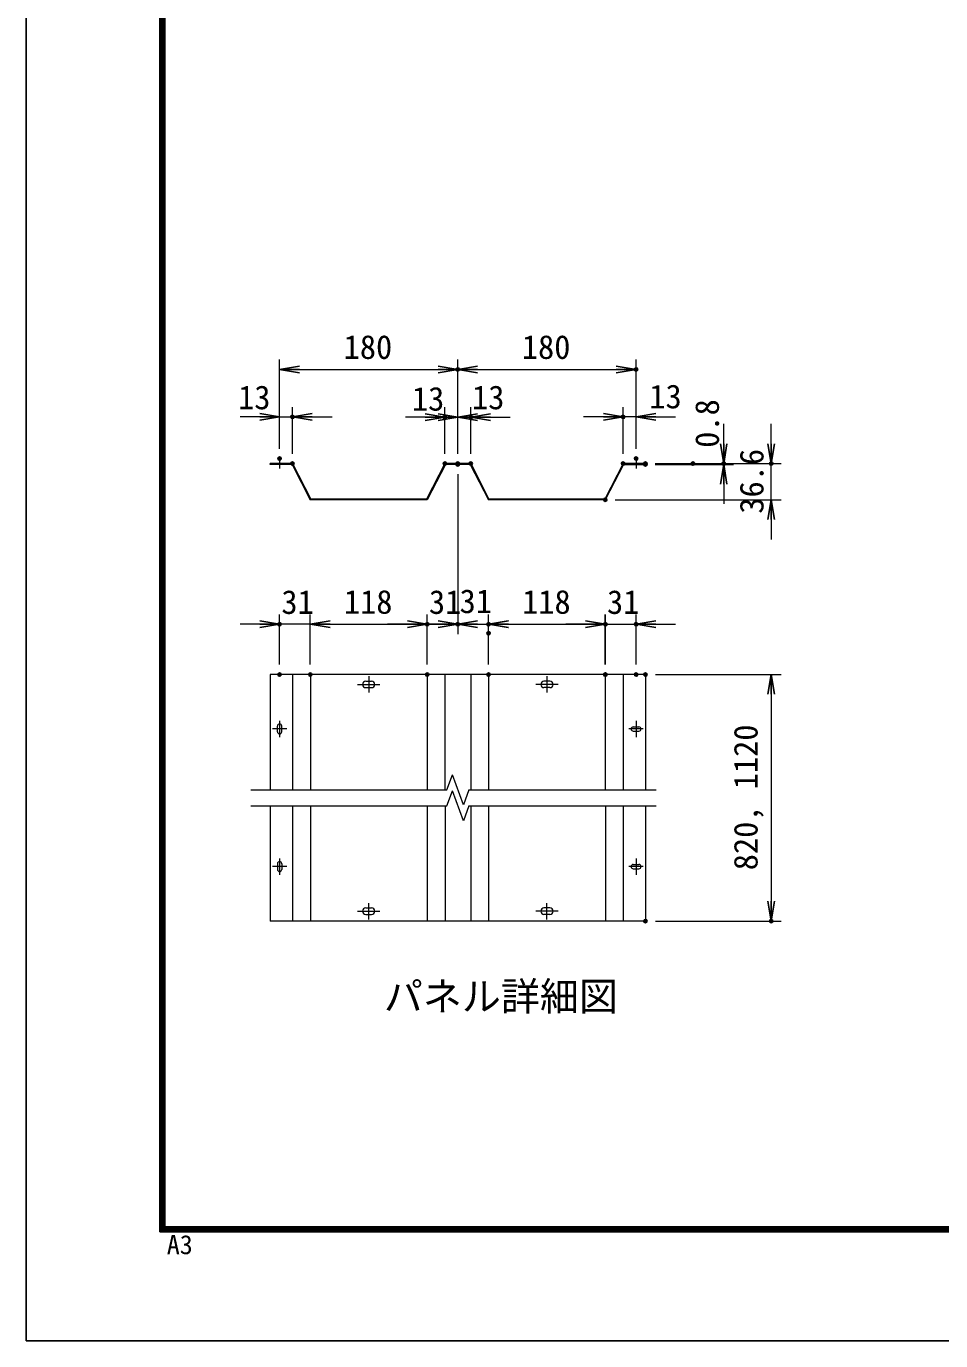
# Model space of a CAD drawing. Units: millimetres, scale not verified, with parts at other scales. Extents: x -6300 to 6300, y -4455 to 4455.
# Drawn here: x -6300 to -3529, y -4455 to -473 of the extents above; entities that cross this region are included whole.
import ezdxf
from ezdxf.enums import TextEntityAlignment as Align

# ---------------------------------------------------------------- set-up
doc = ezdxf.new("R2010")
doc.units = ezdxf.units.MM
doc.header["$LTSCALE"] = 20
doc.header["$PDMODE"] = 32
doc.header["$PDSIZE"] = 10
doc.linetypes.add('USER1', pattern=[50.8, 31.75, -6.35, 6.35, -6.35])
for name, color, linetype, lineweight in [('0-2_D-BMK', 2, 'USER1', 13), ('0-5_0', 7, 'Continuous', 25), ('0-6_D-STR-DIM', 7, 'Continuous', 13), ('0-9_D-TTL-TXT', 7, 'Continuous', 25), ('0-A_D-TTL', 7, 'Continuous', 25)]:
    doc.layers.add(name, color=color, linetype=linetype, lineweight=lineweight)
doc.layers.add('0-7_Defpoints', color=8, linetype='Continuous')
doc.styles.add('ＭＳ ゴシック', font='')
doc.styles.get('ＭＳ ゴシック').set_extended_font_data('MS Gothic')

# ---------------------------------------------------------------- blocks, each defined once
blk = doc.blocks.new('_Open')
at = {"layer": '0-5_0'}
blk.add_line((-20, 3.333), (0, 0), dxfattribs=at)
blk.add_lwpolyline([(-20, -3.333), (0, 0), (-20, 0)], dxfattribs=at)

msp = doc.modelspace()

# ---------------------------------------------------------------- linework, layer by layer
at = {"layer": '0-2_D-BMK'}
for p, q in [((-5532.28, -1782.6), (-5532.28, -1812.6)), ((-4452.28, -1782.6), (-4452.28, -1812.6)), ((-5295.88, -2466.64), (-5228.68, -2466.64)), ((-5262.28, -2441.89), (-5262.28, -2491.39)), ((-4688.68, -2466.64), (-4755.88, -2466.64)), ((-4722.28, -2441.89), (-4722.28, -2491.39)), ((-5532.28, -2576.89), (-5532.28, -2626.39)), ((-4452.28, -2576.89), (-4452.28, -2626.39)), ((-5510.83, -2601.64), (-5553.73, -2601.64)), ((-4430.83, -2601.64), (-4473.73, -2601.64)), ((-5510.83, -3018.64), (-5553.73, -3018.64)), ((-5532.28, -2993.89), (-5532.28, -3043.39)), ((-4430.83, -3018.64), (-4473.73, -3018.64)), ((-4452.28, -2993.89), (-4452.28, -3043.39)), ((-5262.28, -3178.39), (-5262.28, -3128.89)), ((-4722.28, -3178.39), (-4722.28, -3128.89)), ((-5295.88, -3153.64), (-5228.68, -3153.64)), ((-4688.68, -3153.64), (-4755.88, -3153.64))]:
    msp.add_line(p, q, dxfattribs=at)
at = {"layer": '0-6_D-STR-DIM'}
for p, q in [((-5532.28, -1752.6), (-5532.28, -1482.27)), ((-5472.28, -1512.27), (-5052.28, -1512.27)), ((-4992.28, -1767.6), (-4992.28, -1482.27)), ((-4992.28, -1767.6), (-4992.28, -1482.27)), ((-4932.28, -1512.27), (-4512.28, -1512.27)), ((-4452.28, -1752.6), (-4452.28, -1482.27)), ((-5532.28, -1752.6), (-5532.28, -1626.36)), ((-5493.28, -1767.6), (-5493.28, -1626.36)), ((-5031.28, -1767.6), (-5031.28, -1627.12)), ((-4992.28, -1767.6), (-4992.28, -1627.12)), ((-4992.28, -1767.6), (-4992.28, -1627.12)), ((-4953.28, -1767.6), (-4953.28, -1627.12)), ((-4491.28, -1767.6), (-4491.28, -1626.36)), ((-4452.28, -1752.6), (-4452.28, -1626.36)), ((-5592.28, -1656.36), (-5652.28, -1656.36)), ((-5532.28, -1656.36), (-5493.28, -1656.36)), ((-5433.28, -1656.36), (-5373.28, -1656.36)), ((-5091.28, -1657.12), (-5151.28, -1657.12)), ((-5052.28, -1657.12), (-5112.28, -1657.12)), ((-4992.28, -1657.12), (-5031.28, -1657.12)), ((-4992.28, -1657.12), (-4953.28, -1657.12)), ((-4932.28, -1657.12), (-4872.28, -1657.12)), ((-4893.28, -1657.12), (-4833.28, -1657.12)), ((-4551.28, -1656.36), (-4611.28, -1656.36)), ((-4452.28, -1656.36), (-4491.28, -1656.36)), ((-4392.28, -1656.36), (-4332.28, -1656.36)), ((-4186.59, -1737.6), (-4186.59, -1677.6)), ((-4042.59, -1737.6), (-4042.59, -1677.6)), ((-5493.28, -1797.6), (-5560.78, -1797.6)), ((-5560.78, -1800), (-5560.78, -1797.6)), ((-5494.77, -1800), (-5560.78, -1800)), ((-5494.77, -1800), (-5439.28, -1907.4)), ((-5493.28, -1797.6), (-5437.8, -1905)), ((-5031.28, -1797.6), (-5086.77, -1905)), ((-5029.8, -1800), (-5085.28, -1907.4)), ((-4953.28, -1797.6), (-5031.28, -1797.6)), ((-4954.77, -1800), (-5029.8, -1800)), ((-4992.28, -1830), (-4992.28, -2314.36)), ((-4992.28, -1830), (-4992.28, -2314.36)), ((-4954.77, -1800), (-4899.28, -1907.4)), ((-4953.28, -1797.6), (-4897.8, -1905)), ((-4491.28, -1797.6), (-4546.77, -1905)), ((-4489.8, -1800), (-4545.28, -1907.4)), ((-4423.78, -1797.6), (-4491.28, -1797.6)), ((-4491.28, -1797.6), (-4423.78, -1797.6)), ((-4423.78, -1800), (-4489.8, -1800)), ((-4393.78, -1797.6), (-4156.59, -1797.6)), ((-4393.78, -1800), (-4156.59, -1800)), ((-4249.78, -1797.6), (-4012.59, -1797.6)), ((-4186.59, -1800), (-4186.59, -1797.6)), ((-4042.59, -1907.4), (-4042.59, -1797.6)), ((-4186.59, -1860), (-4186.59, -1920)), ((-5085.28, -1907.4), (-5439.28, -1907.4)), ((-5086.77, -1905), (-5437.8, -1905)), ((-4545.28, -1907.4), (-4899.28, -1907.4)), ((-4546.77, -1905), (-4897.8, -1905)), ((-4515.28, -1907.4), (-4012.59, -1907.4)), ((-4042.59, -1967.4), (-4042.59, -2027.4)), ((-5532.28, -2406.64), (-5532.28, -2254.36)), ((-5439.23, -2406.64), (-5439.23, -2254.36)), ((-5439.23, -2406.64), (-5439.23, -2254.36)), ((-5085.09, -2406.64), (-5085.09, -2254.36)), ((-5085.09, -2406.64), (-5085.09, -2254.36)), ((-4899.23, -2281.72), (-4899.23, -2254.36)), ((-4899.09, -2406.64), (-4899.09, -2254.36)), ((-4545.34, -2406.64), (-4545.34, -2254.36)), ((-4544.94, -2406.64), (-4544.94, -2254.36)), ((-4452.28, -2406.64), (-4452.28, -2254.36)), ((-5592.28, -2284.36), (-5652.28, -2284.36)), ((-5439.23, -2284.36), (-5532.28, -2284.36)), ((-5379.23, -2284.36), (-5319.23, -2284.36)), ((-5379.23, -2284.36), (-5145.09, -2284.36)), ((-5145.09, -2284.36), (-5205.09, -2284.36)), ((-5052.28, -2284.36), (-5112.28, -2284.36)), ((-5085.09, -2284.36), (-4992.28, -2284.36)), ((-4992.28, -2284.36), (-4899.09, -2284.36)), ((-4932.28, -2284.36), (-4872.28, -2284.36)), ((-4839.23, -2284.36), (-4604.94, -2284.36)), ((-4839.09, -2284.36), (-4779.09, -2284.36)), ((-4605.34, -2284.36), (-4665.34, -2284.36)), ((-4545.34, -2284.36), (-4452.28, -2284.36)), ((-4392.28, -2284.36), (-4332.28, -2284.36)), ((-5560.78, -2436.64), (-5560.78, -2786.14)), ((-4423.78, -2436.64), (-5560.78, -2436.64)), ((-5493.28, -2436.64), (-5493.28, -2786.14)), ((-5439.09, -2436.64), (-5439.09, -2786.14)), ((-5271.13, -2456.89), (-5253.43, -2456.89)), ((-5085.28, -2436.64), (-5085.28, -2786.14)), ((-5031.28, -2436.64), (-5031.28, -2786.14)), ((-4953.28, -2436.64), (-4953.28, -2786.14)), ((-4899.28, -2436.64), (-4899.28, -2786.14)), ((-4713.43, -2456.89), (-4731.13, -2456.89)), ((-4545.28, -2436.64), (-4545.28, -2786.14)), ((-4491.28, -2436.64), (-4491.28, -2786.14)), ((-4423.78, -2436.64), (-4423.78, -2786.14)), ((-4393.59, -2436.64), (-4012.59, -2436.64)), ((-5271.13, -2476.39), (-5253.43, -2476.39)), ((-4713.43, -2476.39), (-4731.13, -2476.39)), ((-4042.59, -2496.64), (-4042.59, -3123.64)), ((-5538.73, -2610.19), (-5538.73, -2593.09)), ((-5525.83, -2610.19), (-5525.83, -2593.09)), ((-4460.83, -2595.19), (-4443.73, -2595.19)), ((-4460.83, -2608.09), (-4443.73, -2608.09)), ((-5025.18, -2786.29), (-5008.61, -2740.75)), ((-4975.46, -2831.82), (-5008.61, -2740.75)), ((-5619.52, -2786.14), (-5025.13, -2786.14)), ((-4958.89, -2786.29), (-4975.46, -2831.82)), ((-4958.83, -2786.14), (-4391.24, -2786.14)), ((-5025.18, -2834.29), (-5008.61, -2788.75)), ((-4975.46, -2879.82), (-5008.61, -2788.75)), ((-5619.52, -2834.14), (-5025.13, -2834.14)), ((-5560.59, -2834.14), (-5560.59, -3183.64)), ((-5493.09, -2834.14), (-5493.09, -3183.64)), ((-5439.09, -2834.14), (-5439.09, -3183.64)), ((-5085.09, -2834.14), (-5085.09, -3183.64)), ((-5031.09, -2834.14), (-5031.09, -3183.64)), ((-4958.89, -2834.29), (-4975.46, -2879.82)), ((-4958.83, -2834.14), (-4391.24, -2834.14)), ((-4953.09, -2834.14), (-4953.09, -3183.64)), ((-4899.09, -2834.14), (-4899.09, -3183.64)), ((-4545.09, -2834.14), (-4545.09, -3183.64)), ((-4491.09, -2834.14), (-4491.09, -3183.64)), ((-4423.59, -2834.14), (-4423.59, -3183.64)), ((-5538.73, -3010.09), (-5538.73, -3027.19)), ((-5525.83, -3010.09), (-5525.83, -3027.19)), ((-4460.83, -3012.19), (-4443.73, -3012.19)), ((-4460.83, -3025.09), (-4443.73, -3025.09)), ((-5271.13, -3143.89), (-5253.43, -3143.89)), ((-4713.43, -3143.89), (-4731.13, -3143.89)), ((-4423.59, -3183.64), (-5560.59, -3183.64)), ((-5271.13, -3163.39), (-5253.43, -3163.39)), ((-4713.43, -3163.39), (-4731.13, -3163.39)), ((-4393.59, -3183.64), (-4012.59, -3183.64))]:
    msp.add_line(p, q, dxfattribs=at)
msp.add_lwpolyline([(-4489.8, -1800), (-4423.78, -1800), (-4423.78, -1797.6)], dxfattribs=at)
for centre, radius, start, end in [((-5271.13, -2466.64), 9.75, 90, 270), ((-5253.43, -2466.64), 9.75, 270, 90), ((-4731.13, -2466.64), 9.75, 90, 270), ((-4713.43, -2466.64), 9.75, 270, 90), ((-5532.28, -2593.09), 6.45, 0, 180), ((-5532.28, -2610.19), 6.45, 180, 0), ((-4460.83, -2601.64), 6.45, 90, 270), ((-4443.73, -2601.64), 6.45, 270, 90), ((-5532.28, -3010.09), 6.45, 0, 180), ((-4460.83, -3018.64), 6.45, 90, 270), ((-4443.73, -3018.64), 6.45, 270, 90), ((-5532.28, -3027.19), 6.45, 180, 0), ((-5271.13, -3153.64), 9.75, 90, 270), ((-5253.43, -3153.64), 9.75, 270, 90), ((-4731.13, -3153.64), 9.75, 90, 270), ((-4713.43, -3153.64), 9.75, 270, 90)]:
    msp.add_arc(centre, radius, start, end, dxfattribs=at)
at = {"layer": '0-7_Defpoints'}
for p in [(-4992.28, -1512.27), (-4452.28, -1512.27), (-5493.28, -1656.36), (-5031.28, -1657.12), (-4953.28, -1657.12), (-4491.28, -1656.36), (-5532.28, -1782.6), (-5532.28, -1782.6), (-4452.28, -1782.6), (-4452.28, -1782.6), (-5493.28, -1797.6), (-5031.28, -1797.6), (-4992.28, -1797.6), (-4992.28, -1797.6), (-4992.28, -1800), (-4953.28, -1797.6), (-4491.28, -1797.6), (-4423.78, -1797.6), (-4423.78, -1800), (-4279.78, -1797.6), (-4186.59, -1797.6), (-4042.59, -1797.6), (-4545.28, -1907.4), (-5532.28, -2284.36), (-5085.09, -2284.36), (-4992.28, -2284.36), (-4899.23, -2311.72), (-4899.09, -2284.36), (-4544.94, -2284.36), (-4452.28, -2284.36), (-5532.28, -2436.64), (-5439.23, -2436.64), (-5085.09, -2436.64), (-4899.09, -2436.64), (-4545.34, -2436.64), (-4544.94, -2436.64), (-4452.28, -2436.64), (-4423.59, -2436.64), (-4423.59, -3183.64), (-4042.59, -3183.64)]:
    msp.add_point(p, dxfattribs=at)
at = {"layer": '0-A_D-TTL', "color": 2}
msp.add_lwpolyline([(-6300, 4455), (6300, 4455), (6300, -4455), (-6300, -4455)], close=True, dxfattribs=at)
at = {"layer": '0-A_D-TTL'}
for points in [[(-5895, 4125), (5895, 4125), (5895, -4125), (-5895, -4125)], [(-5891.25, 4121.25), (5891.25, 4121.25), (5891.25, -4121.25), (-5891.25, -4121.25)], [(-5887.5, 4117.5), (5887.5, 4117.5), (5887.5, -4117.5), (-5887.5, -4117.5)], [(-5883.75, 4113.75), (5883.75, 4113.75), (5883.75, -4113.75), (-5883.75, -4113.75)], [(-5880, 4110), (5880, 4110), (5880, -4110), (-5880, -4110)]]:
    msp.add_lwpolyline(points, close=True, dxfattribs=at)

# ---------------------------------------------------------------- block references
at = {"layer": '0-6_D-STR-DIM', "xscale": 3, "yscale": 3}
for p, rotation in [((-5532.28, -1512.27), 180), ((-4992.28, -1512.27), 180), ((-5493.28, -1656.36), 180), ((-4992.28, -1657.12), 180), ((-4953.28, -1657.12), 180), ((-4452.28, -1656.36), 180), ((-4186.59, -1797.6), 270), ((-4042.59, -1797.6), 270), ((-4186.59, -1800), 90), ((-4042.59, -1907.4), 90), ((-5439.23, -2284.36), 180), ((-5439.23, -2284.36), 180), ((-4992.28, -2284.36), 180), ((-4899.23, -2284.36), 180), ((-4899.09, -2284.36), 180), ((-4452.28, -2284.36), 180), ((-4042.59, -2436.64), 90), ((-4042.59, -3183.64), 270)]:
    msp.add_blockref('_Open', p, dxfattribs=dict(at, rotation=rotation))
for p in [(-4992.28, -1512.27), (-4452.28, -1512.27), (-5532.28, -1656.36), (-5031.28, -1657.12), (-4992.28, -1657.12), (-4491.28, -1656.36), (-5532.28, -2284.36), (-5085.09, -2284.36), (-5085.09, -2284.36), (-4992.28, -2284.36), (-4545.34, -2284.36), (-4544.94, -2284.36)]:
    msp.add_blockref('_Open', p, dxfattribs=at)

# ---------------------------------------------------------------- texts
at = {"layer": '0-6_D-STR-DIM', "style": 'ＭＳ ゴシック'}
for s, p in [('180', (-5338.26, -1502.15)), ('180', (-4798.26, -1502.15)), ('13', (-5658.18, -1654.72)), ('13', (-5131.39, -1658.94)), ('13', (-4949.19, -1654.71)), ('13', (-4412.04, -1651.87)), ('31', (-5526.98, -2274.8)), ('118', (-5337.57, -2274.24)), ('31', (-5079.84, -2274.73)), ('31', (-4986.98, -2272.28)), ('118', (-4797.5, -2274.24)), ('31', (-4540.23, -2274.8))]:
    msp.add_text(s, height=72.14, dxfattribs=at).set_placement(p, align=Align.BOTTOM_LEFT)
for s, p in [('0.8', (-4179.31, -1749.79)), ('36.6', (-4044.31, -1949.4)), ('820, 1120', (-4062.23, -3029.7))]:
    msp.add_text(s, height=72.14, rotation=90, dxfattribs=at).set_placement(p, align=Align.BOTTOM_LEFT)
at = {"layer": '0-9_D-TTL-TXT', "style": 'ＭＳ ゴシック'}
msp.add_text('パネル詳細図', height=86.66, dxfattribs=at).set_placement((-5216.44, -3481.02), align=Align.BOTTOM_LEFT)
at = {"layer": '0-A_D-TTL', "style": 'ＭＳ ゴシック'}
msp.add_text('A3', height=57.77, dxfattribs=at).set_placement((-5874.13, -4210.22), align=Align.BOTTOM_LEFT)

doc.saveas('drawing.dxf')
